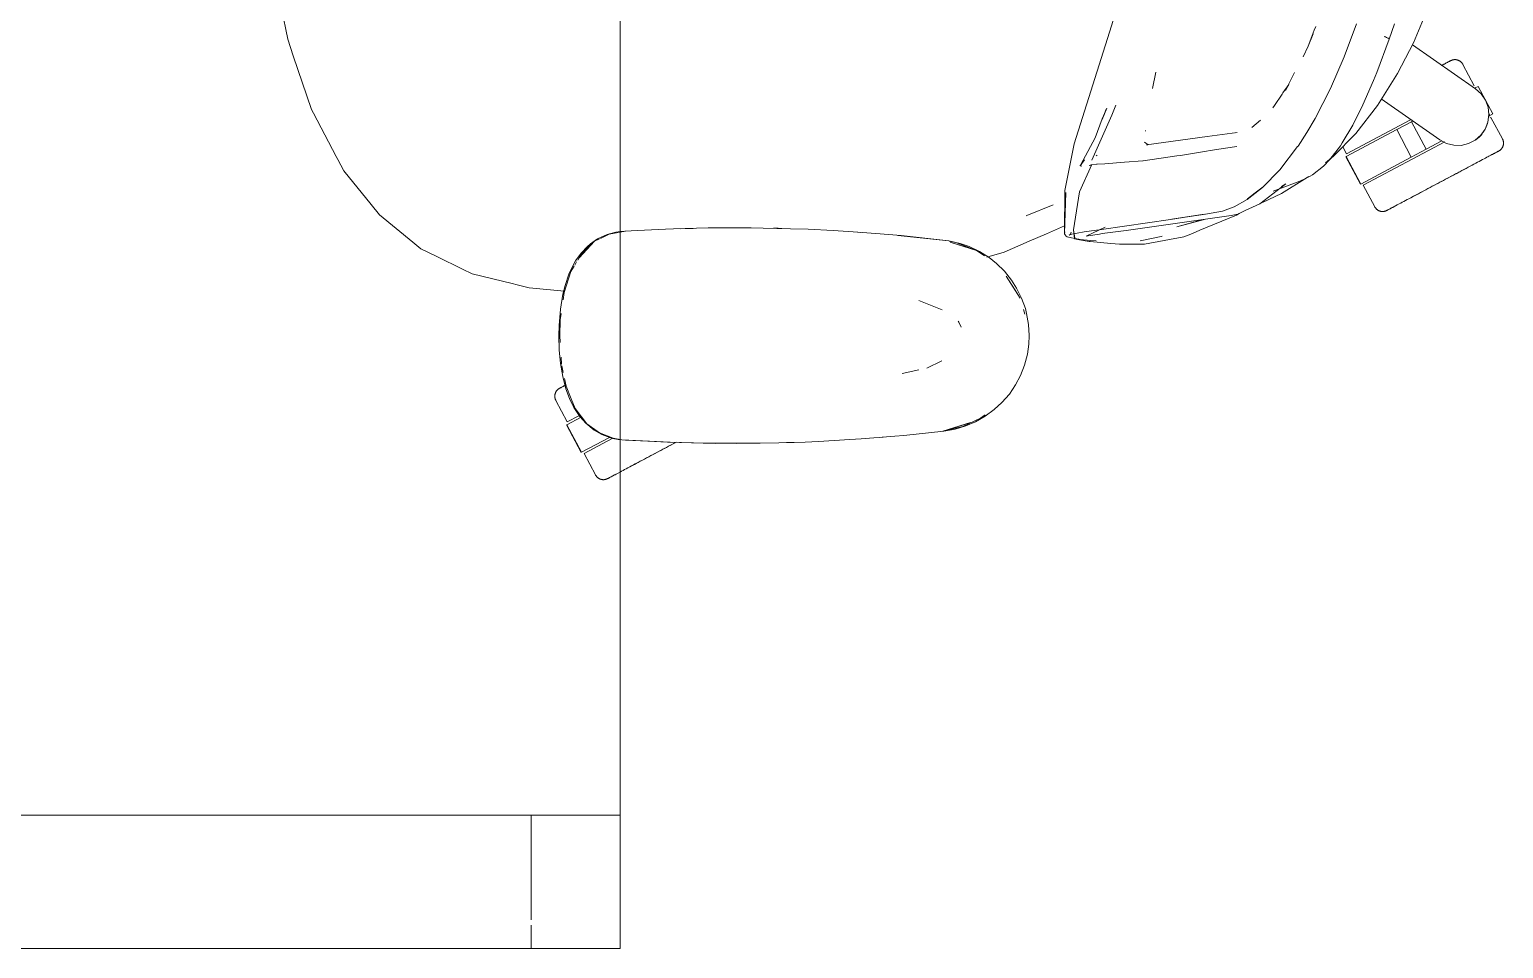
# Model space of a CAD drawing. Header units: millimetres. Extents: x 79795 to 317870, y -36033 to 97293.
# Drawn here: x 160245 to 160908, y 32618 to 33031 of the extents above; entities that cross this region are included whole.
import ezdxf

# ---------------------------------------------------------------- set-up
doc = ezdxf.new("R2010")
doc.units = ezdxf.units.MM
doc.header["$MEASUREMENT"] = 0
doc.layers.add('G-IMPT', color=8, linetype='CONTINUOUS', lineweight=9)
doc.layers.add('I-FURN', color=8, linetype='CONTINUOUS', lineweight=9)

msp = doc.modelspace()

# ---------------------------------------------------------------- linework, layer by layer
at = {"layer": 'G-IMPT'}
for p, q in [((160730.84, 33029.68), (160740.02, 33059.65)), ((160358.66, 33040.26), (160361.53, 33026.44)), ((160874.83, 33042.77), (160867.31, 33024.79)), ((160820.04, 33023.37), (160822.76, 33030.45)), ((160823.43, 33032.17), (160822.76, 33030.45)), ((160836.27, 33018.49), (160841.73, 33033.37)), ((160856.43, 33026.48), (160858.84, 33033.41)), ((160364.04, 33019), (160361.53, 33026.44)), ((160730.84, 33029.68), (160714.85, 32979.44)), ((160817.84, 33018.52), (160820.04, 33023.37)), ((160820.04, 33023.37), (160822.35, 33028.81)), ((160850.9, 33011.52), (160856.47, 33026.48)), ((160855.2, 33027.26), (160854.15, 33027.69)), ((160854.15, 33027.69), (160854.74, 33027.46)), ((160855.2, 33027.26), (160854.74, 33027.46)), ((160855.2, 33027.26), (160855.85, 33026.98)), ((160855.2, 33027.26), (160856.03, 33026.88)), ((160855.85, 33026.98), (160856.03, 33026.88)), ((160856.43, 33026.61), (160856.03, 33026.88)), ((160856.03, 33026.88), (160856.42, 33026.66)), ((160856.43, 33026.61), (160856.42, 33026.66)), ((160856.47, 33026.48), (160856.43, 33026.61)), ((160856.43, 33026.61), (160856.43, 33026.48)), ((160860.22, 33011.02), (160867.31, 33024.79)), ((160364.04, 33019), (160372.19, 32994.91)), ((160836.27, 33018.49), (160830.09, 33004.26)), ((160751.56, 33011.57), (160750.15, 33004.31)), ((160813.97, 33011.47), (160809.78, 33003.37)), ((160849.42, 33007.83), (160850.9, 33011.52)), ((160851.24, 32996.72), (160860.22, 33011.02)), ((160811.29, 33006.14), (160808.73, 33002.39)), ((160811.29, 33006.14), (160809.78, 33003.37)), ((160826.7, 32997.53), (160830.09, 33004.26)), ((160844.65, 32996.88), (160849.42, 33007.83)), ((160733.57, 32996.84), (160731.82, 32992.26)), ((160808.33, 33001.81), (160804.84, 32996.68)), ((160808.73, 33002.39), (160808.33, 33001.81)), ((160826.7, 32997.53), (160823.13, 32990.74)), ((160844.65, 32996.88), (160840.12, 32987.82)), ((160844.65, 32996.88), (160840.43, 32988.42)), ((160844.43, 32996.43), (160844.65, 32996.88)), ((160373.07, 32993.25), (160372.19, 32994.91)), ((160383.37, 32973.74), (160373.07, 32993.25)), ((160731.82, 32992.26), (160722.9, 32972.1)), ((160724.27, 32982.15), (160727.53, 32990.62)), ((160729.54, 32995.52), (160727.52, 32990.42)), ((160727.52, 32990.42), (160729.31, 32994.95)), ((160727.53, 32990.62), (160729.54, 32995.52)), ((160804.84, 32996.68), (160804.09, 32995.58)), ((160819.37, 32984.51), (160823.13, 32990.74)), ((160844.43, 32996.43), (160840.12, 32987.82)), ((160851.24, 32996.72), (160841.44, 32984.12)), ((160746.88, 32985.09), (160746.92, 32985.44)), ((160774.71, 32982.77), (160788.07, 32984.54)), ((160788.07, 32984.54), (160787.6, 32984.4)), ((160798.57, 32990.04), (160794.66, 32986.71)), ((160819.37, 32984.51), (160815.48, 32978.42)), ((160831.48, 32973.83), (160841.44, 32984.12)), ((160840.12, 32987.82), (160835.39, 32979.83)), ((160840.12, 32987.82), (160840.43, 32988.42)), ((160714.85, 32979.44), (160710.65, 32958.48)), ((160724.27, 32982.15), (160718.99, 32972.04)), ((160746.53, 32980.14), (160748.09, 32978.9)), ((160774.71, 32982.77), (160747.38, 32979.03)), ((160747.38, 32979.03), (160747.64, 32978.98)), ((160747.88, 32978.94), (160747.64, 32978.98)), ((160782.9, 32977.41), (160776.07, 32976.35)), ((160782.9, 32977.41), (160787.98, 32978.16)), ((160807.29, 32967.72), (160815.32, 32978.16)), ((160815.32, 32978.16), (160815.48, 32978.42)), ((160829.81, 32972.41), (160834.52, 32978.54)), ((160834.52, 32978.54), (160835.39, 32979.83)), ((160383.37, 32973.74), (160384.09, 32972.37)), ((160386.8, 32967.24), (160384.09, 32972.37)), ((160717.64, 32969.59), (160719.48, 32972.29)), ((160717.64, 32969.59), (160718.99, 32972.04)), ((160725.28, 32974.27), (160724.84, 32974)), ((160728.7, 32970.5), (160725.29, 32970.25)), ((160728.7, 32970.5), (160737.54, 32971.14)), ((160745.79, 32971.75), (160737.54, 32971.14)), ((160745.87, 32971.76), (160745.79, 32971.75)), ((160745.87, 32971.76), (160761.08, 32973.97)), ((160761.08, 32973.97), (160762.63, 32974.22)), ((160762.63, 32974.22), (160774.41, 32976.09)), ((160776.07, 32976.35), (160774.41, 32976.09)), ((160829.81, 32972.41), (160826.91, 32969.38)), ((160827.81, 32970.83), (160831.48, 32973.83)), ((160386.8, 32967.24), (160399.01, 32952.1)), ((160717.28, 32957.78), (160722.87, 32970.07)), ((160717.64, 32969.59), (160717.61, 32969.76)), ((160717.67, 32969.46), (160717.64, 32969.59)), ((160718.36, 32969.31), (160717.67, 32969.46)), ((160721.62, 32969.62), (160722.4, 32969.9)), ((160722.46, 32969.92), (160722.4, 32969.9)), ((160724.92, 32970.21), (160722.46, 32969.92)), ((160724.92, 32970.21), (160725.29, 32970.25)), ((160799.56, 32959.82), (160807.29, 32967.72)), ((160819.56, 32964.21), (160808.11, 32957.09)), ((160818.48, 32963.73), (160816.25, 32962.66)), ((160820.91, 32964.91), (160818.48, 32963.73)), ((160819.56, 32964.21), (160820.32, 32964.71)), ((160820.91, 32964.91), (160822.05, 32965.52)), ((160822.05, 32965.52), (160826.91, 32969.38)), ((160711.09, 32957.59), (160710.51, 32939.15)), ((160710.65, 32958.48), (160710.61, 32939.61)), ((160711.09, 32957.59), (160710.61, 32939.61)), ((160717.28, 32957.78), (160714.57, 32940.74)), ((160799.56, 32959.82), (160792.59, 32954.41)), ((160792.82, 32954.73), (160799.77, 32960.13)), ((160792.82, 32954.73), (160796.19, 32957.32)), ((160799.77, 32960.13), (160796.19, 32957.32)), ((160810, 32961.38), (160798.35, 32952.47)), ((160804.34, 32958.15), (160816.25, 32962.66)), ((160810, 32961.38), (160808.05, 32960.27)), ((160402.77, 32947.44), (160399.01, 32952.1)), ((160705.51, 32952.05), (160693.65, 32947.13)), ((160786.34, 32950.9), (160781.55, 32949.15)), ((160786.34, 32950.9), (160786.76, 32951.12)), ((160792.59, 32954.41), (160786.76, 32951.12)), ((160798.35, 32952.47), (160791.77, 32949.4)), ((160808.11, 32957.09), (160799.48, 32953.11)), ((160417.72, 32935.27), (160402.77, 32947.44)), ((160693.39, 32947.02), (160693.65, 32947.13)), ((160758.11, 32945.46), (160727.23, 32940.9)), ((160738.2, 32940.51), (160785.41, 32947.19)), ((160758.11, 32945.46), (160773.3, 32947.78)), ((160758.71, 32945.55), (160773.87, 32947.85)), ((160758.71, 32945.55), (160773.3, 32947.78)), ((160760.99, 32942.06), (160773.94, 32945.57)), ((160760.99, 32942.06), (160772.88, 32945.42)), ((160787.85, 32947.35), (160771.4, 32940.55)), ((160781.55, 32949.15), (160773.87, 32947.85)), ((160785.41, 32947.19), (160788.41, 32947.83)), ((160789.02, 32948.12), (160787.85, 32947.35)), ((160791.77, 32949.4), (160788.41, 32947.83)), ((160500.75, 32936.65), (160505.07, 32938.64)), ((160502.01, 32936.91), (160505.91, 32938.83)), ((160509.02, 32939.7), (160505.07, 32938.64)), ((160505.91, 32938.83), (160510.96, 32939.77)), ((160510.96, 32939.94), (160509.02, 32939.7)), ((160510.96, 32939.77), (160513.26, 32940.2)), ((160513.03, 32940.2), (160510.96, 32939.94)), ((160518.7, 32940.49), (160513.03, 32940.2)), ((160518.7, 32940.49), (160531.26, 32941.1)), ((160534.8, 32941.23), (160531.26, 32941.1)), ((160550.47, 32941.6), (160534.8, 32941.23)), ((160538.2, 32941.28), (160541.53, 32941.43)), ((160543.75, 32941.43), (160541.53, 32941.43)), ((160550.47, 32941.6), (160554.98, 32941.66)), ((160554.98, 32941.66), (160569.7, 32941.65)), ((160575.17, 32941.58), (160569.7, 32941.65)), ((160575.17, 32941.58), (160587.47, 32941.28)), ((160581.95, 32941.44), (160579.87, 32941.44)), ((160583.6, 32941.36), (160581.95, 32941.44)), ((160595.35, 32940.99), (160587.47, 32941.28)), ((160595.35, 32940.99), (160606.66, 32940.45)), ((160615.53, 32939.89), (160606.66, 32940.45)), ((160615.53, 32939.89), (160625.82, 32939.16)), ((160617.57, 32939.75), (160615.67, 32939.84)), ((160617.57, 32939.75), (160618.99, 32939.62)), ((160637.22, 32938.17), (160625.82, 32939.16)), ((160658.65, 32935.82), (160635.7, 32938.28)), ((160635.7, 32938.28), (160655.84, 32936.15)), ((160658.65, 32935.82), (160637.22, 32938.17)), ((160694.61, 32935.6), (160702.45, 32939.02)), ((160702.45, 32939.02), (160710.62, 32942.59)), ((160710.48, 32939.03), (160710.67, 32939.9)), ((160710.48, 32939.03), (160710.87, 32938.46)), ((160710.51, 32939.15), (160710.61, 32939.61)), ((160710.61, 32939.61), (160710.64, 32939.79)), ((160710.67, 32939.9), (160710.64, 32939.79)), ((160711.25, 32937.97), (160710.87, 32938.46)), ((160711.25, 32937.97), (160711.79, 32937.64)), ((160713.65, 32937.09), (160711.79, 32937.64)), ((160713.73, 32938.85), (160712.64, 32938.29)), ((160713.14, 32938.69), (160712.64, 32938.29)), ((160713.11, 32938.68), (160719.38, 32939.79)), ((160713.73, 32938.85), (160713.11, 32938.68)), ((160713.46, 32939.23), (160713.14, 32938.69)), ((160713.46, 32939.23), (160713.54, 32939.73)), ((160715.25, 32937.15), (160714.57, 32940.74)), ((160715.25, 32937.15), (160714.63, 32940.7)), ((160714.63, 32940.7), (160715.02, 32936.74)), ((160727.23, 32940.9), (160719.38, 32939.79)), ((160728.78, 32941.89), (160720.35, 32937.88)), ((160720.35, 32937.88), (160721.22, 32938.03)), ((160721.22, 32938.03), (160726.24, 32938.86)), ((160726.24, 32938.86), (160727.53, 32939.07)), ((160738.2, 32940.51), (160727.53, 32939.07)), ((160744.61, 32935.74), (160753.92, 32937.78)), ((160746.48, 32934.33), (160764.17, 32937.57)), ((160753.92, 32937.78), (160754.49, 32937.94)), ((160764.17, 32937.57), (160768.03, 32939.16)), ((160771.4, 32940.55), (160768.03, 32939.16)), ((160417.72, 32935.27), (160421.37, 32932.29)), ((160421.37, 32932.29), (160428.54, 32928.77)), ((160492.51, 32928.23), (160499.42, 32935.63)), ((160496.2, 32933.31), (160493.34, 32930.27)), ((160493.71, 32930.32), (160499.42, 32935.63)), ((160493.93, 32929.86), (160497.01, 32933.39)), ((160496.2, 32933.31), (160497.53, 32934.45)), ((160499.42, 32935.63), (160497.01, 32933.39)), ((160500.75, 32936.65), (160497.53, 32934.45)), ((160501.65, 32936.73), (160499.42, 32935.63)), ((160658.65, 32935.82), (160655.84, 32936.15)), ((160658.65, 32935.82), (160663.61, 32934.67)), ((160658.73, 32935.61), (160661.78, 32935.03)), ((160671, 32931.42), (160659.15, 32935.24)), ((160668.3, 32932.32), (160659.15, 32935.24)), ((160661.78, 32935.03), (160671, 32931.42)), ((160667.75, 32933.22), (160663.61, 32934.67)), ((160672.33, 32931.03), (160667.75, 32933.22)), ((160671, 32931.42), (160668.3, 32932.32)), ((160671, 32931.42), (160674.58, 32929)), ((160672.33, 32931.03), (160676.65, 32928.3)), ((160683.49, 32930.74), (160675.67, 32928.49)), ((160683.49, 32930.74), (160694.61, 32935.6)), ((160716.93, 32936.56), (160713.65, 32937.09)), ((160717.34, 32936.3), (160715.02, 32936.74)), ((160716.93, 32936.56), (160717.54, 32936.48)), ((160717.34, 32936.3), (160721.59, 32935.49)), ((160722.23, 32935.97), (160717.54, 32936.48)), ((160722.06, 32935.45), (160721.59, 32935.49)), ((160731.38, 32934.64), (160722.06, 32935.45)), ((160722.23, 32935.97), (160724.82, 32935.75)), ((160731.38, 32934.64), (160735.34, 32934.3)), ((160735.34, 32934.3), (160739.51, 32934.3)), ((160746.48, 32934.33), (160739.51, 32934.3)), ((160440, 32923.12), (160428.54, 32928.77)), ((160487.88, 32920.8), (160490.09, 32925.44)), ((160488.75, 32922.02), (160490.21, 32924.47)), ((160490.09, 32925.44), (160490.89, 32926.81)), ((160490.49, 32924.94), (160491.35, 32926.38)), ((160493.34, 32930.27), (160490.89, 32926.81)), ((160491.82, 32927.17), (160493.71, 32930.32)), ((160492.51, 32928.23), (160493.79, 32929.7)), ((160679.96, 32925.67), (160676.65, 32928.3)), ((160683.57, 32922.13), (160679.96, 32925.67)), ((160440, 32923.12), (160444.37, 32920.98)), ((160444.37, 32920.98), (160462.31, 32916.57)), ((160485.72, 32912.63), (160488.75, 32922.02)), ((160486.14, 32915.71), (160487.88, 32920.8)), ((160683.57, 32922.13), (160686.75, 32918.15)), ((160690.61, 32910), (160684.29, 32919.95)), ((160688.45, 32913.67), (160684.29, 32919.95)), ((160689.02, 32914.6), (160686.75, 32918.15)), ((160462.31, 32916.57), (160464.68, 32915.99)), ((160469.97, 32914.69), (160464.68, 32915.99)), ((160485.85, 32913.25), (160469.97, 32914.69)), ((160485.16, 32911.79), (160484.05, 32905.03)), ((160486.14, 32915.71), (160485.16, 32911.79)), ((160485.25, 32909.34), (160485.72, 32912.63)), ((160690.61, 32910), (160688.45, 32913.67)), ((160691.26, 32910.09), (160689.02, 32914.6)), ((160483.47, 32897.71), (160484.05, 32905.03)), ((160645.13, 32908.92), (160655.56, 32904.78)), ((160691.26, 32910.09), (160692.97, 32905.32)), ((160692.17, 32904.88), (160692.79, 32902.85)), ((160693.54, 32903.19), (160692.97, 32905.32)), ((160483.47, 32897.71), (160483.38, 32893.2)), ((160483.99, 32900.37), (160483.76, 32893.2)), ((160483.99, 32900.37), (160484.38, 32903.15)), ((160663.08, 32899.25), (160662.79, 32899.7)), ((160664.1, 32897.03), (160663.08, 32899.25)), ((160694.42, 32898.24), (160693.54, 32903.19)), ((160694.71, 32893.2), (160694.42, 32898.24)), ((160483.38, 32893.2), (160483.56, 32886.87)), ((160483.95, 32890.09), (160483.76, 32893.2)), ((160694.71, 32893.2), (160694.54, 32889.36)), ((160484.13, 32880.72), (160483.56, 32886.87)), ((160693.89, 32884.84), (160692.63, 32879.98)), ((160693.89, 32884.84), (160694.54, 32889.36)), ((160484.13, 32880.72), (160485.13, 32874.78)), ((160484.54, 32880.38), (160484.35, 32883.58)), ((160485.31, 32876.63), (160484.69, 32879.68)), ((160637.63, 32876.22), (160645.07, 32877.79)), ((160655.47, 32881.83), (160648.68, 32878.56)), ((160690.8, 32875.26), (160692.63, 32879.98)), ((160486.56, 32869.3), (160485.13, 32874.78)), ((160486.58, 32870.42), (160485.87, 32873.88)), ((160688.61, 32871.1), (160685.78, 32866.93)), ((160688.61, 32871.1), (160690.8, 32875.26)), ((160486.56, 32869.3), (160488.14, 32864.97)), ((160486.58, 32870.42), (160488.91, 32864.79)), ((160490.13, 32860.9), (160488.14, 32864.97)), ((160490.75, 32860.4), (160488.91, 32864.79)), ((160685.78, 32866.93), (160682.46, 32863.1)), ((160490.13, 32860.9), (160492.78, 32856.85)), ((160495.97, 32853.61), (160490.75, 32860.4)), ((160679.02, 32859.93), (160674.93, 32856.94)), ((160679.02, 32859.93), (160682.46, 32863.1)), ((160492.78, 32856.85), (160495.45, 32853.81)), ((160499.19, 32850.73), (160495.45, 32853.81)), ((160501.59, 32849.44), (160495.97, 32853.61)), ((160655.84, 32850.25), (160668.3, 32854.08)), ((160655.84, 32850.25), (160659.15, 32851.17)), ((160656.35, 32850.25), (160661.39, 32851.15)), ((160664.8, 32852.3), (160656.4, 32850.38)), ((160668.3, 32854.08), (160659.15, 32851.17)), ((160666.26, 32852.61), (160661.39, 32851.15)), ((160664.8, 32852.3), (160672.87, 32856.03)), ((160670.49, 32854.42), (160666.26, 32852.61)), ((160670.49, 32854.42), (160674.93, 32856.94)), ((160674.98, 32857.63), (160672.87, 32856.03)), ((160502.62, 32848.77), (160499.19, 32850.73)), ((160507.79, 32847.03), (160501.59, 32849.44)), ((160502.62, 32848.77), (160506.26, 32847.38)), ((160507.61, 32847.01), (160506.26, 32847.38)), ((160507.61, 32847.01), (160510, 32846.57)), ((160507.79, 32847.03), (160510.96, 32846.55)), ((160511.65, 32846.32), (160510, 32846.57)), ((160532.23, 32845.27), (160511.65, 32846.32)), ((160533.44, 32845.23), (160511.65, 32846.32)), ((160511.65, 32846.32), (160513.26, 32846.2)), ((160533.44, 32845.23), (160513.26, 32846.2)), ((160553.62, 32844.76), (160532.23, 32845.27)), ((160543.79, 32844.93), (160532.23, 32845.27)), ((160532.23, 32845.27), (160533.44, 32845.23)), ((160553.62, 32844.76), (160533.44, 32845.23)), ((160573.81, 32844.81), (160543.79, 32844.93)), ((160553.62, 32844.76), (160543.79, 32844.93)), ((160543.79, 32844.93), (160563.01, 32844.72)), ((160551.59, 32844.78), (160549.68, 32844.86)), ((160554.53, 32844.81), (160551.59, 32844.78)), ((160573.81, 32844.81), (160553.62, 32844.76)), ((160573.81, 32844.81), (160563.01, 32844.72)), ((160573.81, 32844.81), (160582.23, 32844.98)), ((160593.99, 32845.36), (160582.23, 32844.98)), ((160587.17, 32845.11), (160585.67, 32845.1)), ((160589.1, 32845.22), (160587.17, 32845.11)), ((160593.99, 32845.36), (160600.01, 32845.62)), ((160614.15, 32846.43), (160600.01, 32845.62)), ((160619.24, 32846.75), (160614.15, 32846.43)), ((160619.24, 32846.75), (160634.29, 32848)), ((160627.42, 32847.4), (160629.1, 32847.57)), ((160634.29, 32848), (160638.42, 32848.35)), ((160638.42, 32848.35), (160656.35, 32850.25))]:
    msp.add_line(p, q, dxfattribs=at)
at = {"layer": 'I-FURN'}
for p, q in [((160510.96, 32617.67), (160510.96, 34217.67)), ((160510.96, 34217.67), (160510.96, 32617.67)), ((160866.94, 33023.94), (160895.27, 33004.1)), ((160883.9, 33016.72), (160883.76, 33016.64)), ((160883.83, 33016.68), (160883.95, 33016.74)), ((160884, 33016.77), (160883.9, 33016.72)), ((160883.95, 33016.74), (160884.03, 33016.79)), ((160884.06, 33016.8), (160884, 33016.77)), ((160884.03, 33016.79), (160884.08, 33016.81)), ((160884.08, 33016.81), (160884.06, 33016.8)), ((160884.08, 33016.81), (160884.23, 33016.89)), ((160884.08, 33016.81), (160884.08, 33016.81)), ((160884.23, 33016.89), (160884.37, 33016.95)), ((160884.37, 33016.95), (160884.52, 33017.01)), ((160884.52, 33017.01), (160884.67, 33017.07)), ((160884.67, 33017.07), (160884.83, 33017.12)), ((160884.83, 33017.12), (160884.98, 33017.16)), ((160884.98, 33017.16), (160885.14, 33017.2)), ((160885.14, 33017.2), (160885.3, 33017.23)), ((160885.3, 33017.23), (160885.46, 33017.25)), ((160885.46, 33017.25), (160885.62, 33017.27)), ((160885.62, 33017.27), (160885.78, 33017.28)), ((160885.78, 33017.28), (160885.94, 33017.28)), ((160885.94, 33017.28), (160886.1, 33017.28)), ((160886.1, 33017.28), (160886.26, 33017.27)), ((160886.26, 33017.27), (160886.42, 33017.26)), ((160886.42, 33017.26), (160886.58, 33017.24)), ((160886.58, 33017.24), (160886.74, 33017.21)), ((160886.74, 33017.21), (160886.9, 33017.18)), ((160886.9, 33017.18), (160887.05, 33017.14)), ((160887.05, 33017.14), (160887.21, 33017.09)), ((160887.21, 33017.09), (160887.36, 33017.04)), ((160887.36, 33017.04), (160887.51, 33016.98)), ((160887.51, 33016.98), (160887.66, 33016.92)), ((160887.66, 33016.92), (160887.8, 33016.84)), ((160887.8, 33016.84), (160887.95, 33016.77)), ((160887.95, 33016.77), (160888.08, 33016.69)), ((160879.95, 33014.62), (160880.48, 33014.9)), ((160880.76, 33015.05), (160880.24, 33014.77)), ((160880.48, 33014.9), (160880.99, 33015.17)), ((160881.24, 33015.3), (160880.76, 33015.05)), ((160880.99, 33015.17), (160881.45, 33015.41)), ((160881.69, 33015.54), (160881.24, 33015.3)), ((160881.45, 33015.41), (160881.88, 33015.64)), ((160882.1, 33015.76), (160881.69, 33015.54)), ((160881.88, 33015.64), (160882.27, 33015.85)), ((160882.47, 33015.96), (160882.1, 33015.76)), ((160882.27, 33015.85), (160882.63, 33016.04)), ((160882.81, 33016.13), (160882.47, 33015.96)), ((160882.63, 33016.04), (160882.95, 33016.21)), ((160883.1, 33016.29), (160882.81, 33016.13)), ((160882.95, 33016.21), (160883.23, 33016.36)), ((160883.36, 33016.43), (160883.1, 33016.29)), ((160883.23, 33016.36), (160883.47, 33016.49)), ((160883.58, 33016.55), (160883.36, 33016.43)), ((160883.47, 33016.49), (160883.67, 33016.59)), ((160883.76, 33016.64), (160883.58, 33016.55)), ((160883.67, 33016.59), (160883.83, 33016.68)), ((160888.08, 33016.69), (160888.22, 33016.6)), ((160888.22, 33016.6), (160888.35, 33016.51)), ((160888.35, 33016.51), (160888.48, 33016.41)), ((160888.48, 33016.41), (160888.6, 33016.31)), ((160888.6, 33016.31), (160888.72, 33016.2)), ((160888.72, 33016.2), (160888.84, 33016.09)), ((160888.84, 33016.09), (160888.95, 33015.97)), ((160888.95, 33015.97), (160889.06, 33015.85)), ((160889.06, 33015.85), (160889.16, 33015.72)), ((160889.16, 33015.72), (160889.26, 33015.59)), ((160889.26, 33015.59), (160889.35, 33015.46)), ((160889.35, 33015.46), (160889.43, 33015.32)), ((160889.43, 33015.32), (160889.51, 33015.18)), ((160889.51, 33015.18), (160889.53, 33015.15)), ((160894.68, 33005.46), (160889.53, 33015.15)), ((160895.04, 33004.52), (160896.43, 33005.26)), ((160895.12, 33004.56), (160895.04, 33004.52)), ((160895.27, 33004.1), (160897.78, 33001.84)), ((160903, 32992.9), (160896.43, 33005.26)), ((160879.22, 32981.17), (160852.79, 32999.68)), ((160897.78, 33001.84), (160899.68, 32999.06)), ((160899.68, 32999.06), (160900.86, 32995.89)), ((160901.24, 32992.54), (160900.81, 32989.2)), ((160900.86, 32995.89), (160901.24, 32992.54)), ((160901.21, 32992.91), (160901.61, 32992.16)), ((160903, 32992.9), (160901.61, 32992.16)), ((160901.61, 32992.16), (160901.7, 32992.2)), ((160901.82, 32991.13), (160902.19, 32991.33)), ((160907.34, 32981.65), (160902.19, 32991.33)), ((160837.11, 32973.71), (160859.82, 32985.79)), ((160837.29, 32974.94), (160865.99, 32990.2)), ((160859.82, 32985.79), (160866.46, 32989.32)), ((160866.39, 32973.43), (160859.82, 32985.79)), ((160866.46, 32989.32), (160866.94, 32989.57)), ((160873.03, 32976.96), (160866.46, 32989.32)), ((160896.82, 32982.43), (160899.12, 32985.21)), ((160899.59, 32986.05), (160897.66, 32983.29)), ((160900.81, 32989.2), (160899.59, 32986.05)), ((160835.61, 32978.1), (160837.29, 32974.94)), ((160844.8, 32960.82), (160881.41, 32980.28)), ((160880.09, 32980.71), (160873.03, 32976.96)), ((160882.2, 32979.59), (160879.22, 32981.17)), ((160885.47, 32978.76), (160882.2, 32979.59)), ((160888.84, 32978.73), (160885.47, 32978.76)), ((160892.12, 32979.52), (160888.84, 32978.73)), ((160895.12, 32981.07), (160892.12, 32979.52)), ((160897.66, 32983.29), (160895.12, 32981.07)), ((160895.4, 32981.27), (160896.82, 32982.43)), ((160906.73, 32977), (160906.62, 32976.89)), ((160906.84, 32977.12), (160906.73, 32977)), ((160906.94, 32977.25), (160906.84, 32977.12)), ((160907.04, 32977.38), (160906.94, 32977.25)), ((160907.13, 32977.51), (160907.04, 32977.38)), ((160907.22, 32977.64), (160907.13, 32977.51)), ((160907.3, 32977.78), (160907.22, 32977.64)), ((160907.38, 32977.93), (160907.3, 32977.78)), ((160907.34, 32981.65), (160907.42, 32981.5)), ((160907.45, 32978.07), (160907.38, 32977.93)), ((160907.42, 32981.5), (160907.48, 32981.36)), ((160907.51, 32978.22), (160907.45, 32978.07)), ((160907.48, 32981.36), (160907.54, 32981.21)), ((160907.57, 32978.37), (160907.51, 32978.22)), ((160907.54, 32981.21), (160907.6, 32981.06)), ((160907.62, 32978.52), (160907.57, 32978.37)), ((160907.6, 32981.06), (160907.65, 32980.9)), ((160907.67, 32978.68), (160907.62, 32978.52)), ((160907.65, 32980.9), (160907.69, 32980.75)), ((160907.71, 32978.83), (160907.67, 32978.68)), ((160907.69, 32980.75), (160907.73, 32980.59)), ((160907.74, 32978.99), (160907.71, 32978.83)), ((160907.73, 32980.59), (160907.76, 32980.43)), ((160907.77, 32979.15), (160907.74, 32978.99)), ((160907.76, 32980.43), (160907.78, 32980.27)), ((160907.79, 32979.31), (160907.77, 32979.15)), ((160907.78, 32980.27), (160907.8, 32980.11)), ((160907.81, 32979.47), (160907.79, 32979.31)), ((160907.8, 32980.11), (160907.81, 32979.95)), ((160907.81, 32979.95), (160907.82, 32979.79)), ((160907.82, 32979.79), (160907.81, 32979.63)), ((160907.81, 32979.63), (160907.81, 32979.47)), ((160836.94, 32973.62), (160843.51, 32961.26)), ((160843.68, 32961.35), (160837.11, 32973.71)), ((160866.39, 32973.43), (160843.68, 32961.35)), ((160873.03, 32976.96), (160866.39, 32973.43)), ((160894.51, 32970.26), (160895.33, 32970.7)), ((160895.33, 32970.7), (160896.13, 32971.12)), ((160896.13, 32971.12), (160896.91, 32971.54)), ((160896.91, 32971.54), (160897.66, 32971.93)), ((160897.66, 32971.93), (160898.38, 32972.32)), ((160898.38, 32972.32), (160899.08, 32972.69)), ((160899.08, 32972.69), (160899.74, 32973.04)), ((160899.74, 32973.04), (160900.37, 32973.38)), ((160900.37, 32973.38), (160900.98, 32973.7)), ((160901.29, 32973.86), (160900.7, 32973.55)), ((160900.98, 32973.7), (160901.54, 32974)), ((160901.84, 32974.16), (160901.29, 32973.86)), ((160901.54, 32974), (160902.08, 32974.28)), ((160902.35, 32974.43), (160901.84, 32974.16)), ((160902.08, 32974.28), (160902.58, 32974.55)), ((160902.84, 32974.69), (160902.35, 32974.43)), ((160902.58, 32974.55), (160903.05, 32974.8)), ((160903.28, 32974.92), (160902.84, 32974.69)), ((160903.05, 32974.8), (160903.48, 32975.03)), ((160903.69, 32975.14), (160903.28, 32974.92)), ((160903.48, 32975.03), (160903.87, 32975.24)), ((160904.07, 32975.34), (160903.69, 32975.14)), ((160903.87, 32975.24), (160904.22, 32975.42)), ((160904.4, 32975.52), (160904.07, 32975.34)), ((160904.22, 32975.42), (160904.54, 32975.59)), ((160904.7, 32975.68), (160904.4, 32975.52)), ((160904.54, 32975.59), (160904.82, 32975.74)), ((160904.96, 32975.81), (160904.7, 32975.68)), ((160904.82, 32975.74), (160905.06, 32975.87)), ((160905.18, 32975.93), (160904.96, 32975.81)), ((160905.06, 32975.87), (160905.26, 32975.98)), ((160905.36, 32976.03), (160905.18, 32975.93)), ((160905.26, 32975.98), (160905.43, 32976.06)), ((160905.5, 32976.1), (160905.36, 32976.03)), ((160905.43, 32976.06), (160905.55, 32976.13)), ((160905.6, 32976.15), (160905.5, 32976.1)), ((160905.55, 32976.13), (160905.63, 32976.17)), ((160905.66, 32976.19), (160905.6, 32976.15)), ((160905.63, 32976.17), (160905.67, 32976.19)), ((160905.68, 32976.2), (160905.66, 32976.19)), ((160905.67, 32976.19), (160905.68, 32976.2)), ((160905.72, 32976.22), (160905.68, 32976.2)), ((160905.86, 32976.3), (160905.72, 32976.22)), ((160905.99, 32976.38), (160905.86, 32976.3)), ((160906.13, 32976.47), (160905.99, 32976.38)), ((160906.25, 32976.57), (160906.13, 32976.47)), ((160906.38, 32976.67), (160906.25, 32976.57)), ((160906.5, 32976.78), (160906.38, 32976.67)), ((160906.62, 32976.89), (160906.5, 32976.78)), ((160881.27, 32963.22), (160882.28, 32963.76)), ((160882.82, 32964.04), (160881.82, 32963.51)), ((160882.28, 32963.76), (160883.28, 32964.29)), ((160883.82, 32964.57), (160882.82, 32964.04)), ((160883.28, 32964.29), (160884.28, 32964.82)), ((160884.81, 32965.1), (160883.82, 32964.57)), ((160884.28, 32964.82), (160885.27, 32965.35)), ((160885.8, 32965.63), (160884.81, 32965.1)), ((160885.27, 32965.35), (160886.25, 32965.87)), ((160886.78, 32966.15), (160885.8, 32965.63)), ((160886.25, 32965.87), (160887.23, 32966.39)), ((160887.75, 32966.66), (160886.78, 32966.15)), ((160887.23, 32966.39), (160888.19, 32966.9)), ((160888.7, 32967.17), (160887.75, 32966.66)), ((160888.19, 32966.9), (160889.14, 32967.4)), ((160889.65, 32967.67), (160888.7, 32967.17)), ((160889.14, 32967.4), (160890.08, 32967.9)), ((160890.58, 32968.17), (160889.65, 32967.67)), ((160890.08, 32967.9), (160891, 32968.39)), ((160891.49, 32968.65), (160890.58, 32968.17)), ((160891, 32968.39), (160891.91, 32968.87)), ((160891.91, 32968.87), (160892.79, 32969.35)), ((160892.79, 32969.35), (160893.66, 32969.81)), ((160893.66, 32969.81), (160894.51, 32970.26)), ((160844.8, 32960.82), (160849.95, 32951.13)), ((160870.08, 32957.27), (160869.17, 32956.79)), ((160869.59, 32957.01), (160870.5, 32957.49)), ((160871, 32957.76), (160870.08, 32957.27)), ((160870.5, 32957.49), (160871.43, 32957.99)), ((160871.94, 32958.26), (160871, 32957.76)), ((160871.43, 32957.99), (160872.38, 32958.49)), ((160872.89, 32958.76), (160871.94, 32958.26)), ((160872.38, 32958.49), (160873.33, 32959)), ((160873.85, 32959.28), (160872.89, 32958.76)), ((160873.33, 32959), (160874.3, 32959.51)), ((160874.83, 32959.79), (160873.85, 32959.28)), ((160874.3, 32959.51), (160875.28, 32960.03)), ((160875.81, 32960.32), (160874.83, 32959.79)), ((160875.28, 32960.03), (160876.27, 32960.56)), ((160876.8, 32960.84), (160875.81, 32960.32)), ((160876.27, 32960.56), (160877.26, 32961.09)), ((160877.8, 32961.37), (160876.8, 32960.84)), ((160877.26, 32961.09), (160878.26, 32961.62)), ((160878.8, 32961.91), (160877.8, 32961.37)), ((160878.26, 32961.62), (160879.26, 32962.15)), ((160879.81, 32962.44), (160878.8, 32961.91)), ((160879.26, 32962.15), (160880.27, 32962.69)), ((160880.81, 32962.98), (160879.81, 32962.44)), ((160880.27, 32962.69), (160881.27, 32963.22)), ((160881.82, 32963.51), (160880.81, 32962.98)), ((160849.97, 32951.09), (160849.95, 32951.13)), ((160850.05, 32950.95), (160849.97, 32951.09)), ((160850.14, 32950.82), (160850.05, 32950.95)), ((160850.23, 32950.68), (160850.14, 32950.82)), ((160850.33, 32950.55), (160850.23, 32950.68)), ((160850.43, 32950.43), (160850.33, 32950.55)), ((160857.01, 32950.32), (160857.39, 32950.52)), ((160857.6, 32950.64), (160857.21, 32950.43)), ((160857.39, 32950.52), (160857.8, 32950.74)), ((160858.03, 32950.86), (160857.6, 32950.64)), ((160857.8, 32950.74), (160858.24, 32950.98)), ((160858.5, 32951.11), (160858.03, 32950.86)), ((160858.24, 32950.98), (160858.73, 32951.23)), ((160859, 32951.38), (160858.5, 32951.11)), ((160858.73, 32951.23), (160859.24, 32951.51)), ((160859.54, 32951.66), (160859, 32951.38)), ((160859.24, 32951.51), (160859.79, 32951.8)), ((160860.1, 32951.97), (160859.54, 32951.66)), ((160859.79, 32951.8), (160860.38, 32952.11)), ((160860.38, 32952.11), (160860.99, 32952.44)), ((160860.99, 32952.44), (160861.64, 32952.78)), ((160861.64, 32952.78), (160862.32, 32953.14)), ((160862.32, 32953.14), (160863.03, 32953.52)), ((160863.03, 32953.52), (160863.76, 32953.91)), ((160863.76, 32953.91), (160864.52, 32954.32)), ((160864.52, 32954.32), (160865.31, 32954.73)), ((160865.31, 32954.73), (160866.12, 32955.17)), ((160866.12, 32955.17), (160866.96, 32955.61)), ((160867.42, 32955.85), (160866.57, 32955.4)), ((160866.96, 32955.61), (160867.82, 32956.07)), ((160868.29, 32956.32), (160867.42, 32955.85)), ((160867.82, 32956.07), (160868.69, 32956.53)), ((160869.17, 32956.79), (160868.29, 32956.32)), ((160868.69, 32956.53), (160869.59, 32957.01)), ((160850.53, 32950.31), (160850.43, 32950.43)), ((160850.64, 32950.19), (160850.53, 32950.31)), ((160850.76, 32950.08), (160850.64, 32950.19)), ((160850.88, 32949.97), (160850.76, 32950.08)), ((160851, 32949.87), (160850.88, 32949.97)), ((160851.13, 32949.77), (160851, 32949.87)), ((160851.26, 32949.68), (160851.13, 32949.77)), ((160851.4, 32949.59), (160851.26, 32949.68)), ((160851.54, 32949.51), (160851.4, 32949.59)), ((160851.68, 32949.43), (160851.54, 32949.51)), ((160851.83, 32949.36), (160851.68, 32949.43)), ((160851.97, 32949.3), (160851.83, 32949.36)), ((160852.12, 32949.24), (160851.97, 32949.3)), ((160852.28, 32949.19), (160852.12, 32949.24)), ((160852.43, 32949.14), (160852.28, 32949.19)), ((160852.59, 32949.1), (160852.43, 32949.14)), ((160852.74, 32949.07), (160852.59, 32949.1)), ((160852.9, 32949.04), (160852.74, 32949.07)), ((160853.06, 32949.02), (160852.9, 32949.04)), ((160853.22, 32949), (160853.06, 32949.02)), ((160853.38, 32949), (160853.22, 32949)), ((160853.55, 32948.99), (160853.38, 32949)), ((160853.71, 32949), (160853.55, 32948.99)), ((160853.87, 32949.01), (160853.71, 32949)), ((160854.03, 32949.03), (160853.87, 32949.01)), ((160854.19, 32949.05), (160854.03, 32949.03)), ((160854.35, 32949.08), (160854.19, 32949.05)), ((160854.5, 32949.12), (160854.35, 32949.08)), ((160854.66, 32949.16), (160854.5, 32949.12)), ((160854.81, 32949.21), (160854.66, 32949.16)), ((160854.96, 32949.26), (160854.81, 32949.21)), ((160855.11, 32949.33), (160854.96, 32949.26)), ((160855.26, 32949.39), (160855.11, 32949.33)), ((160855.4, 32949.47), (160855.26, 32949.39)), ((160855.4, 32949.47), (160855.42, 32949.48)), ((160855.41, 32949.47), (160855.4, 32949.47)), ((160855.45, 32949.49), (160855.41, 32949.47)), ((160855.42, 32949.48), (160855.48, 32949.51)), ((160855.53, 32949.53), (160855.45, 32949.49)), ((160855.48, 32949.51), (160855.58, 32949.56)), ((160855.65, 32949.6), (160855.53, 32949.53)), ((160855.58, 32949.56), (160855.72, 32949.64)), ((160855.82, 32949.69), (160855.65, 32949.6)), ((160855.72, 32949.64), (160855.9, 32949.73)), ((160856.02, 32949.79), (160855.82, 32949.69)), ((160855.9, 32949.73), (160856.12, 32949.85)), ((160856.26, 32949.92), (160856.02, 32949.79)), ((160856.12, 32949.85), (160856.38, 32949.99)), ((160856.54, 32950.07), (160856.26, 32949.92)), ((160856.38, 32949.99), (160856.68, 32950.14)), ((160856.86, 32950.24), (160856.54, 32950.07)), ((160856.68, 32950.14), (160857.01, 32950.32)), ((160857.21, 32950.43), (160856.86, 32950.24)), ((160481.54, 32866.09), (160481.55, 32866.25)), ((160481.54, 32865.93), (160481.54, 32866.09)), ((160481.54, 32865.77), (160481.54, 32865.93)), ((160481.55, 32865.61), (160481.54, 32865.77)), ((160481.55, 32866.25), (160481.56, 32866.41)), ((160481.57, 32865.45), (160481.55, 32865.61)), ((160481.56, 32866.41), (160481.59, 32866.57)), ((160481.6, 32865.29), (160481.57, 32865.45)), ((160481.59, 32866.57), (160481.61, 32866.73)), ((160481.63, 32865.13), (160481.6, 32865.29)), ((160481.61, 32866.73), (160481.65, 32866.89)), ((160481.66, 32864.97), (160481.63, 32865.13)), ((160481.65, 32866.89), (160481.69, 32867.04)), ((160481.71, 32864.82), (160481.66, 32864.97)), ((160481.69, 32867.04), (160481.73, 32867.2)), ((160481.75, 32864.66), (160481.71, 32864.82)), ((160481.73, 32867.2), (160481.79, 32867.35)), ((160481.81, 32864.51), (160481.75, 32864.66)), ((160481.79, 32867.35), (160481.84, 32867.5)), ((160481.87, 32864.36), (160481.81, 32864.51)), ((160481.84, 32867.5), (160481.91, 32867.65)), ((160481.91, 32867.65), (160481.98, 32867.79)), ((160481.98, 32867.79), (160482.05, 32867.94)), ((160482.05, 32867.94), (160482.14, 32868.07)), ((160482.14, 32868.07), (160482.22, 32868.21)), ((160482.22, 32868.21), (160482.32, 32868.34)), ((160482.32, 32868.34), (160482.41, 32868.47)), ((160482.41, 32868.47), (160482.52, 32868.59)), ((160482.52, 32868.59), (160482.62, 32868.71)), ((160482.62, 32868.71), (160482.74, 32868.83)), ((160482.74, 32868.83), (160482.85, 32868.94)), ((160482.85, 32868.94), (160482.97, 32869.05)), ((160482.97, 32869.05), (160483.1, 32869.15)), ((160483.1, 32869.15), (160483.23, 32869.24)), ((160483.23, 32869.24), (160483.36, 32869.34)), ((160483.36, 32869.34), (160483.5, 32869.42)), ((160483.5, 32869.42), (160483.64, 32869.5)), ((160483.64, 32869.5), (160483.68, 32869.52)), ((160483.72, 32869.55), (160483.68, 32869.52)), ((160483.68, 32869.52), (160483.7, 32869.53)), ((160483.68, 32869.52), (160483.68, 32869.52)), ((160483.7, 32869.53), (160483.76, 32869.56)), ((160483.81, 32869.59), (160483.72, 32869.55)), ((160483.76, 32869.56), (160483.86, 32869.62)), ((160483.93, 32869.66), (160483.81, 32869.59)), ((160483.86, 32869.62), (160484, 32869.69)), ((160484.09, 32869.74), (160483.93, 32869.66)), ((160484, 32869.69), (160484.18, 32869.79)), ((160484.29, 32869.85), (160484.09, 32869.74)), ((160484.18, 32869.79), (160484.4, 32869.9)), ((160484.53, 32869.98), (160484.29, 32869.85)), ((160484.4, 32869.9), (160484.66, 32870.04)), ((160484.81, 32870.12), (160484.53, 32869.98)), ((160484.66, 32870.04), (160484.95, 32870.2)), ((160485.13, 32870.29), (160484.81, 32870.12)), ((160484.95, 32870.2), (160485.29, 32870.38)), ((160485.49, 32870.48), (160485.13, 32870.29)), ((160485.29, 32870.38), (160485.66, 32870.58)), ((160485.88, 32870.69), (160485.49, 32870.48)), ((160485.66, 32870.58), (160486.07, 32870.79)), ((160486.31, 32870.92), (160485.88, 32870.69)), ((160481.94, 32864.21), (160481.87, 32864.36)), ((160482.01, 32864.07), (160481.94, 32864.21)), ((160482.01, 32864.07), (160487.16, 32854.39)), ((160486.81, 32853.06), (160493.38, 32840.7)), ((160486.98, 32853.15), (160493.1, 32856.41)), ((160493.55, 32840.79), (160486.98, 32853.15)), ((160487.16, 32854.39), (160492.35, 32857.15)), ((160506.06, 32847.44), (160493.55, 32840.79)), ((160494.67, 32840.26), (160507.34, 32846.99)), ((160534.68, 32844.54), (160533.69, 32844.02)), ((160534.15, 32844.26), (160535.14, 32844.79)), ((160535.67, 32845.07), (160534.68, 32844.54)), ((160535.14, 32844.79), (160536.12, 32845.31)), ((160494.67, 32840.26), (160499.82, 32830.57)), ((160521.3, 32837.43), (160522.25, 32837.93)), ((160522.76, 32838.2), (160521.81, 32837.7)), ((160522.25, 32837.93), (160523.2, 32838.44)), ((160523.72, 32838.72), (160522.76, 32838.2)), ((160523.2, 32838.44), (160524.17, 32838.95)), ((160524.7, 32839.24), (160523.72, 32838.72)), ((160524.17, 32838.95), (160525.15, 32839.48)), ((160525.68, 32839.76), (160524.7, 32839.24)), ((160525.15, 32839.48), (160526.14, 32840)), ((160526.67, 32840.28), (160525.68, 32839.76)), ((160526.14, 32840), (160527.13, 32840.53)), ((160527.67, 32840.82), (160526.67, 32840.28)), ((160527.13, 32840.53), (160528.13, 32841.06)), ((160528.67, 32841.35), (160527.67, 32840.82)), ((160528.13, 32841.06), (160529.13, 32841.59)), ((160529.68, 32841.88), (160528.67, 32841.35)), ((160529.13, 32841.59), (160530.14, 32842.13)), ((160530.68, 32842.42), (160529.68, 32841.88)), ((160530.14, 32842.13), (160531.14, 32842.66)), ((160531.69, 32842.95), (160530.68, 32842.42)), ((160531.14, 32842.66), (160532.15, 32843.2)), ((160532.69, 32843.48), (160531.69, 32842.95)), ((160532.15, 32843.2), (160533.15, 32843.73)), ((160533.69, 32844.02), (160532.69, 32843.48)), ((160533.15, 32843.73), (160534.15, 32844.26)), ((160509.97, 32831.41), (160509.41, 32831.1)), ((160509.66, 32831.24), (160510.25, 32831.55)), ((160510.25, 32831.55), (160510.86, 32831.88)), ((160510.86, 32831.88), (160511.51, 32832.22)), ((160511.51, 32832.22), (160512.19, 32832.58)), ((160512.19, 32832.58), (160512.9, 32832.96)), ((160512.9, 32832.96), (160513.63, 32833.35)), ((160513.63, 32833.35), (160514.39, 32833.76)), ((160514.39, 32833.76), (160515.18, 32834.17)), ((160515.18, 32834.17), (160515.99, 32834.61)), ((160515.99, 32834.61), (160516.83, 32835.05)), ((160517.29, 32835.29), (160516.44, 32834.84)), ((160516.83, 32835.05), (160517.69, 32835.51)), ((160518.16, 32835.76), (160517.29, 32835.29)), ((160517.69, 32835.51), (160518.56, 32835.97)), ((160519.04, 32836.23), (160518.16, 32835.76)), ((160518.56, 32835.97), (160519.46, 32836.45)), ((160519.95, 32836.71), (160519.04, 32836.23)), ((160519.46, 32836.45), (160520.37, 32836.93)), ((160520.87, 32837.2), (160519.95, 32836.71)), ((160520.37, 32836.93), (160521.3, 32837.43)), ((160521.81, 32837.7), (160520.87, 32837.2)), ((160499.84, 32830.53), (160499.82, 32830.57)), ((160499.92, 32830.39), (160499.84, 32830.53)), ((160500.01, 32830.26), (160499.92, 32830.39)), ((160500.1, 32830.12), (160500.01, 32830.26)), ((160500.2, 32830), (160500.1, 32830.12)), ((160500.3, 32829.87), (160500.2, 32830)), ((160500.4, 32829.75), (160500.3, 32829.87)), ((160500.51, 32829.63), (160500.4, 32829.75)), ((160500.63, 32829.52), (160500.51, 32829.63)), ((160500.75, 32829.41), (160500.63, 32829.52)), ((160500.87, 32829.31), (160500.75, 32829.41)), ((160501, 32829.21), (160500.87, 32829.31)), ((160501.13, 32829.12), (160501, 32829.21)), ((160501.27, 32829.03), (160501.13, 32829.12)), ((160501.41, 32828.95), (160501.27, 32829.03)), ((160501.55, 32828.87), (160501.41, 32828.95)), ((160501.7, 32828.8), (160501.55, 32828.87)), ((160501.84, 32828.74), (160501.7, 32828.8)), ((160501.99, 32828.68), (160501.84, 32828.74)), ((160502.15, 32828.63), (160501.99, 32828.68)), ((160502.3, 32828.58), (160502.15, 32828.63)), ((160502.46, 32828.54), (160502.3, 32828.58)), ((160502.61, 32828.51), (160502.46, 32828.54)), ((160502.77, 32828.48), (160502.61, 32828.51)), ((160502.93, 32828.46), (160502.77, 32828.48)), ((160503.09, 32828.44), (160502.93, 32828.46)), ((160503.25, 32828.44), (160503.09, 32828.44)), ((160503.42, 32828.43), (160503.25, 32828.44)), ((160503.58, 32828.44), (160503.42, 32828.43)), ((160503.74, 32828.45), (160503.58, 32828.44)), ((160503.9, 32828.47), (160503.74, 32828.45)), ((160504.06, 32828.49), (160503.9, 32828.47)), ((160504.22, 32828.52), (160504.06, 32828.49)), ((160504.37, 32828.56), (160504.22, 32828.52)), ((160504.53, 32828.6), (160504.37, 32828.56)), ((160504.68, 32828.65), (160504.53, 32828.6)), ((160504.83, 32828.71), (160504.68, 32828.65)), ((160504.98, 32828.77), (160504.83, 32828.71)), ((160505.13, 32828.83), (160504.98, 32828.77)), ((160505.27, 32828.91), (160505.13, 32828.83)), ((160505.27, 32828.91), (160505.29, 32828.92)), ((160505.28, 32828.91), (160505.27, 32828.91)), ((160505.32, 32828.93), (160505.28, 32828.91)), ((160505.29, 32828.92), (160505.35, 32828.95)), ((160505.4, 32828.97), (160505.32, 32828.93)), ((160505.35, 32828.95), (160505.45, 32829)), ((160505.52, 32829.04), (160505.4, 32828.97)), ((160505.45, 32829), (160505.59, 32829.08)), ((160505.69, 32829.13), (160505.52, 32829.04)), ((160505.59, 32829.08), (160505.77, 32829.17)), ((160505.89, 32829.23), (160505.69, 32829.13)), ((160505.77, 32829.17), (160505.99, 32829.29)), ((160506.13, 32829.36), (160505.89, 32829.23)), ((160505.99, 32829.29), (160506.25, 32829.43)), ((160506.41, 32829.51), (160506.13, 32829.36)), ((160506.25, 32829.43), (160506.55, 32829.58)), ((160506.73, 32829.68), (160506.41, 32829.51)), ((160506.55, 32829.58), (160506.88, 32829.76)), ((160507.08, 32829.87), (160506.73, 32829.68)), ((160506.88, 32829.76), (160507.26, 32829.96)), ((160507.47, 32830.08), (160507.08, 32829.87)), ((160507.26, 32829.96), (160507.67, 32830.18)), ((160507.9, 32830.3), (160507.47, 32830.08)), ((160507.67, 32830.18), (160508.11, 32830.42)), ((160508.37, 32830.55), (160507.9, 32830.3)), ((160508.11, 32830.42), (160508.6, 32830.67)), ((160508.87, 32830.82), (160508.37, 32830.55)), ((160508.6, 32830.67), (160509.11, 32830.95)), ((160509.41, 32831.1), (160508.87, 32830.82)), ((160509.11, 32830.95), (160509.66, 32831.24)), ((160470.96, 32677.67), (159750.96, 32677.67)), ((160075.96, 32677.67), (160510.96, 32677.67)), ((160510.96, 32677.67), (160470.96, 32677.67)), ((160470.96, 32630.56), (160470.96, 32677.67)), ((160470.96, 32630.56), (160470.96, 32677.67)), ((160510.96, 32617.67), (160510.96, 32677.67)), ((160510.96, 32677.67), (160510.96, 32617.67)), ((160470.96, 32617.67), (160470.96, 32628.24)), ((160470.96, 32617.67), (160470.96, 32628.24)), ((160510.96, 32617.67), (159710.96, 32617.67)), ((159710.96, 32617.67), (160510.96, 32617.67)), ((160510.96, 32617.67), (159710.96, 32617.67)), ((159750.96, 32617.67), (160470.96, 32617.67)), ((160470.96, 32617.67), (160510.96, 32617.67))]:
    msp.add_line(p, q, dxfattribs=at)
for points in [[(160901.21, 32992.91), (160901.22, 32992.68), (160901.22, 32992.14), (160901.18, 32991.47), (160901.14, 32991.1)], [(160898.27, 32984), (160897.94, 32983.58), (160897.6, 32983.15), (160897.17, 32982.77)]]:
    msp.add_open_spline(points, degree=3, dxfattribs=at)
msp.add_open_spline([(160900.61, 32988.49), (160900.47, 32988.03), (160900.25, 32987.4), (160899.95, 32986.76), (160899.87, 32986.61)], degree=3, knots=[-0.6, -0.6, -0.6, -0.6, -0.5, -0.4680239, -0.4680239, -0.4680239, -0.4680239], dxfattribs=at)

doc.saveas('drawing.dxf')
